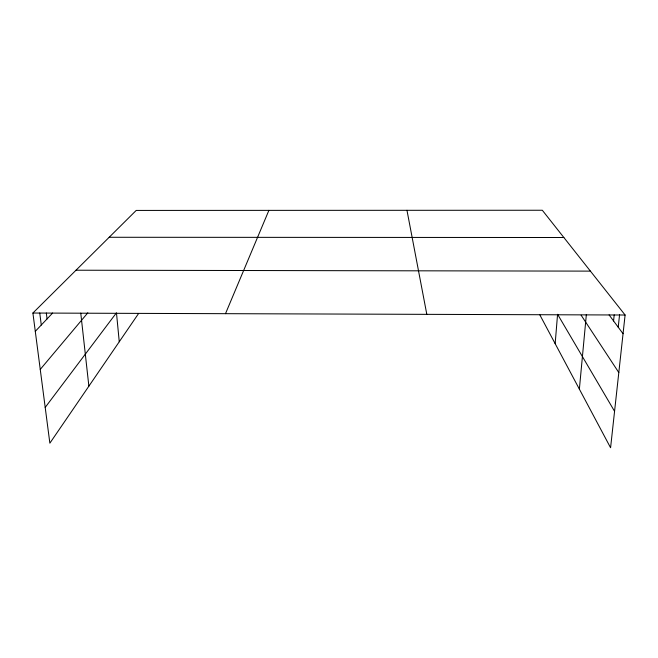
<?xml version="1.0" encoding="UTF-8"?>
<svg xmlns="http://www.w3.org/2000/svg" width="658" height="658" viewBox="0 0 658 658"><rect width="100%" height="100%" fill="white"/><g stroke="black" fill="none" stroke-linecap="round" stroke-linejoin="round"><path stroke-width="0.99" d="M555.163 343.673L557.573 314.269L614.564 411.316M579.369 389.133L586.36 314.499M613.569 320.94L614.202 314.902M618.224 327.207L619.573 314.614M138.501 313.644L49.86 443.179L32.9 313.035L136.206 210.428L542.315 210.247L625.1 315.009L610.583 447.753L539.889 314.985M225.497 313.677L268.892 210.371M45.196 407.425L116.466 312.797L119.263 341.765M40.245 369.418L87.835 312.797M35.285 331.352L52.632 313.035M109.179 237.275L563.865 237.513M76.007 270.216L590.423 271.121M32.9 313.035L625.1 315.009M609.086 314.894L623.052 333.721M581.121 315.182L618.808 372.56M406.965 210.305L426.82 314.351M39.751 313.002L41.281 325.027M46.323 313.002L47.063 318.924M80.77 313.15L88.871 386.172"/></g></svg>
